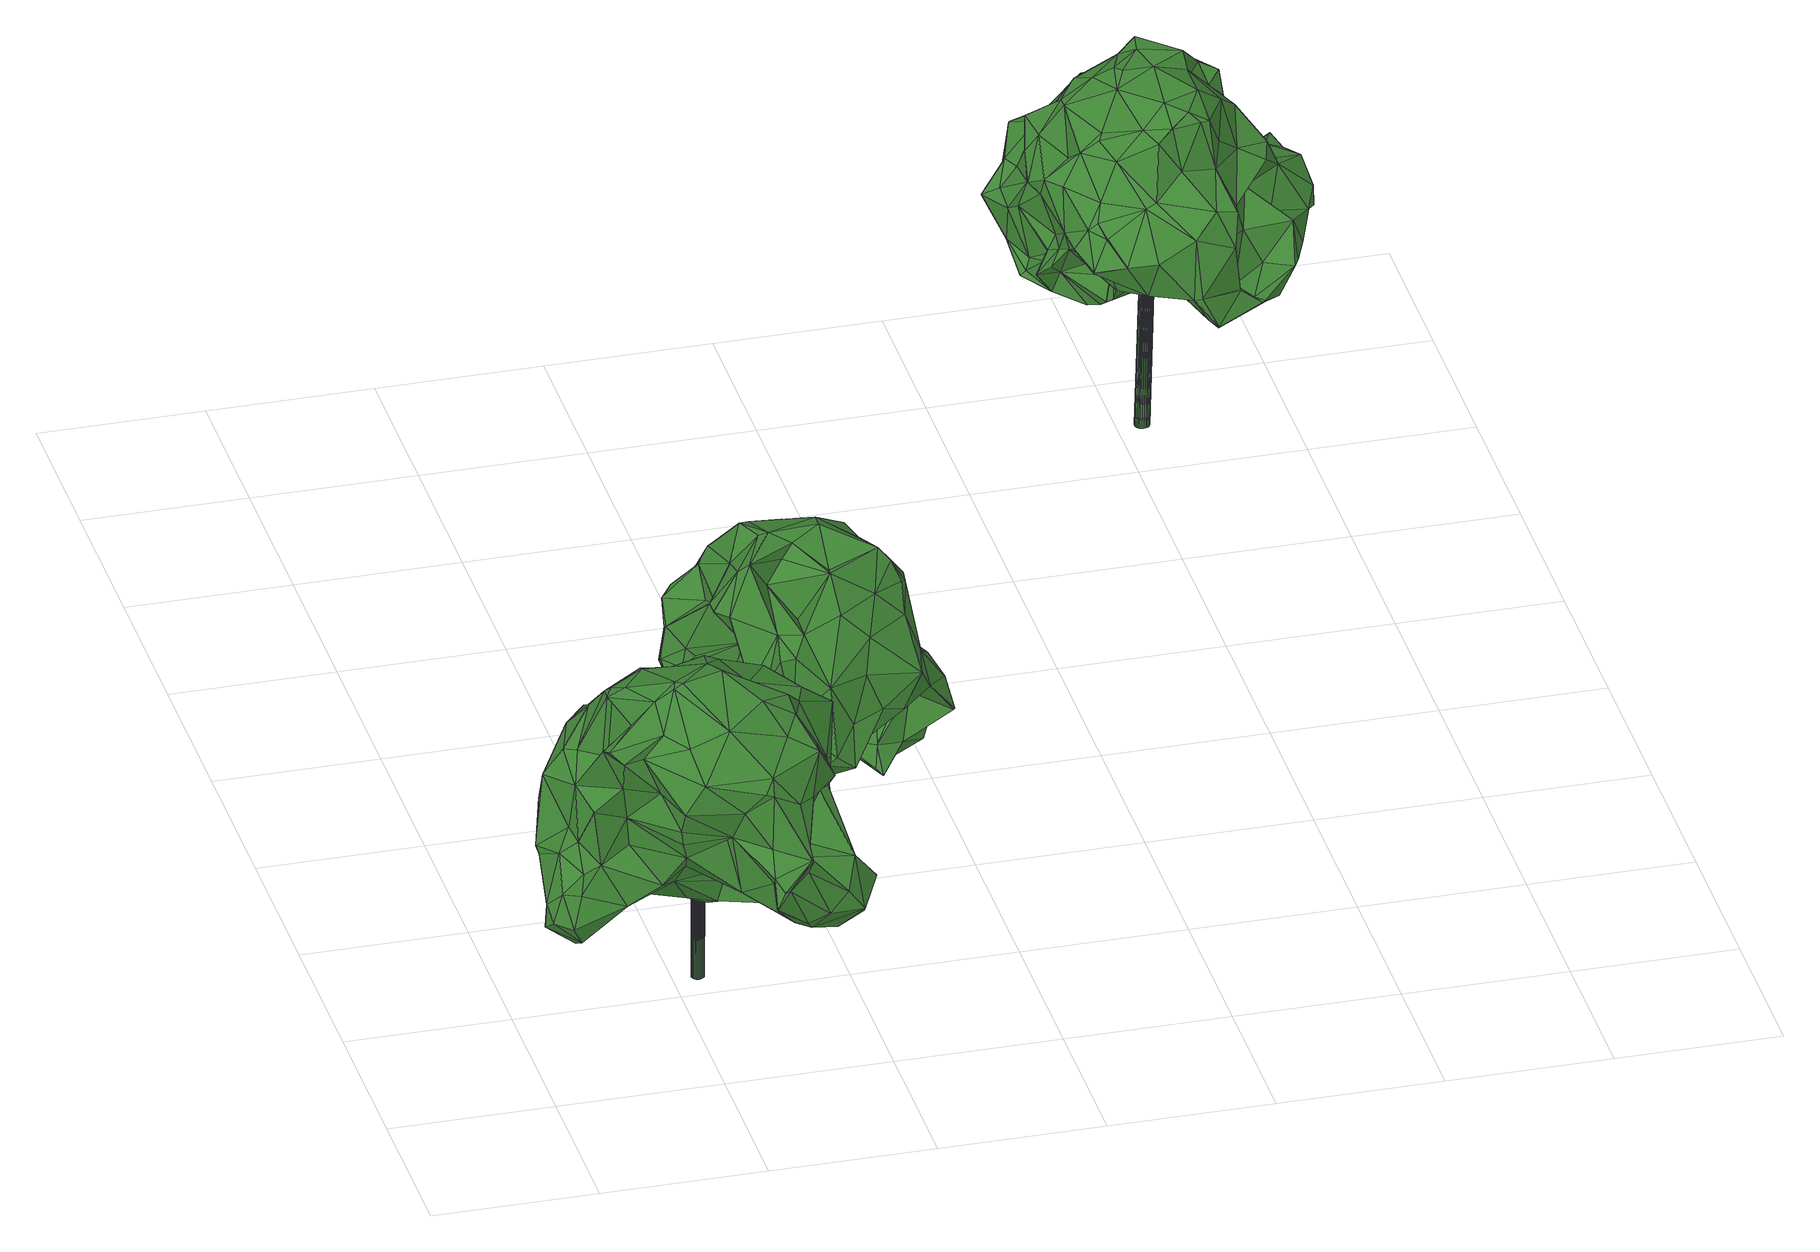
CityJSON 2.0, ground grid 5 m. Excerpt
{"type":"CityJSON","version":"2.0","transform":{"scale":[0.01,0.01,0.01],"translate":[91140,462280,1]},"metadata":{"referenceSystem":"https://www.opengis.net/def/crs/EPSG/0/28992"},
"CityObjects":{
"tree1":{"type":"SolitaryVegetationObject","attributes":{"gtid":205,"crown_width_m":9.48,"crown_median_z":6.44,"trunk_H_m":5.27,"trunk_DBH_m":0.38,"trunk_radius_m":0.19,"trunk_base_height_m":1.17,"original_gtid":"210"},"geometry":[{"type":"Solid","lod":"3","boundaries":[[[[0,1,2]],[[3,2,1]],[[4,5,6]],[[7,8,9]],[[10,11,12]],[[10,13,11]],[[14,15,12]],[[16,17,18]],[[19,20,21]],[[22,23,24]],[[22,24,13]],[[18,25,16]],[[26,27,28]],[[29,30,31]],[[32,33,34]],[[35,36,37]],[[32,38,33]],[[39,40,41]],[[42,43,44]],[[45,46,47]],[[48,49,50]],[[51,52,53]],[[54,29,55]],[[56,24,23]],[[57,58,54]],[[59,60,61]],[[62,13,24]],[[63,64,65]],[[66,67,68]],[[69,70,71]],[[16,25,72]],[[49,73,33]],[[74,36,35]],[[44,75,76]],[[77,78,79]],[[80,81,82]],[[83,34,84]],[[83,32,34]],[[12,15,10]],[[79,78,85]],[[86,87,58]],[[81,88,89]],[[79,90,91]],[[92,93,84]],[[94,68,95]],[[96,97,98]],[[99,98,97]],[[100,101,102]],[[84,93,83]],[[62,6,5]],[[62,83,93]],[[103,104,97]],[[105,106,107]],[[48,108,109]],[[102,38,100]],[[54,30,29]],[[110,111,112]],[[113,95,114]],[[5,4,115]],[[50,49,33]],[[109,116,48]],[[85,44,43]],[[117,118,119]],[[89,88,120]],[[89,120,121]],[[102,108,48]],[[102,48,50]],[[122,123,51]],[[124,125,126]],[[102,50,38]],[[38,50,33]],[[30,127,128]],[[95,129,114]],[[130,131,28]],[[23,22,132]],[[101,133,102]],[[44,134,42]],[[135,59,52]],[[30,54,127]],[[123,136,137]],[[123,137,138]],[[139,92,73]],[[140,2,3]],[[141,142,143]],[[140,55,2]],[[144,55,140]],[[145,146,147]],[[55,57,54]],[[148,149,47]],[[63,47,149]],[[150,145,94]],[[151,8,61]],[[152,12,153]],[[114,76,113]],[[77,113,78]],[[117,30,154]],[[117,31,30]],[[30,128,154]],[[53,59,155]],[[112,156,110]],[[147,146,157]],[[17,158,159]],[[160,9,8]],[[66,94,145]],[[66,145,147]],[[161,145,150]],[[161,150,77]],[[101,162,163]],[[26,28,146]],[[12,103,163]],[[62,93,6]],[[160,164,165]],[[146,28,157]],[[28,131,157]],[[147,157,131]],[[55,144,57]],[[166,131,167]],[[159,18,17]],[[166,165,168]],[[169,170,161]],[[171,143,142]],[[154,128,172]],[[154,172,173]],[[36,174,37]],[[175,109,108]],[[145,161,146]],[[113,77,150]],[[13,10,176]],[[13,176,22]],[[114,39,76]],[[114,40,39]],[[111,98,177]],[[23,178,56]],[[106,179,171]],[[18,148,25]],[[133,108,102]],[[152,153,123]],[[94,66,68]],[[131,66,147]],[[180,181,182]],[[183,142,141]],[[174,184,185]],[[186,187,188]],[[59,53,52]],[[113,94,95]],[[100,178,189]],[[150,94,113]],[[135,35,37]],[[160,8,151]],[[52,51,35]],[[74,35,51]],[[52,35,135]],[[190,164,125]],[[78,113,75]],[[106,191,107]],[[80,107,191]],[[151,164,160]],[[192,193,115]],[[86,186,87]],[[194,41,40]],[[135,60,59]],[[124,58,57]],[[97,104,99]],[[2,29,195]],[[116,196,48]],[[81,191,197]],[[126,198,199]],[[4,92,139]],[[183,26,142]],[[72,173,172]],[[156,175,108]],[[104,200,99]],[[101,163,96]],[[109,201,202]],[[203,109,202]],[[22,15,189]],[[14,189,15]],[[36,74,138]],[[122,200,123]],[[181,180,204]],[[56,83,62]],[[161,170,205]],[[142,205,170]],[[206,207,120]],[[208,195,31]],[[43,204,90]],[[192,115,4]],[[9,98,7]],[[88,81,91]],[[127,58,209]],[[87,209,58]],[[67,168,68]],[[29,2,55]],[[161,205,146]],[[210,202,80]],[[72,25,46]],[[152,104,211]],[[103,211,104]],[[134,119,118]],[[0,195,212]],[[100,162,101]],[[51,138,74]],[[163,103,96]],[[97,96,103]],[[123,138,51]],[[175,156,141]],[[26,141,156]],[[171,142,170]],[[125,19,190]],[[124,213,19]],[[214,215,193]],[[139,216,4]],[[192,4,216]],[[111,27,112]],[[177,9,130]],[[177,98,9]],[[1,41,194]],[[121,47,63]],[[46,148,47]],[[11,136,12]],[[134,208,119]],[[117,119,208]],[[54,58,127]],[[166,217,131]],[[49,218,139]],[[37,198,151]],[[60,37,151]],[[219,154,173]],[[219,173,206]],[[60,135,37]],[[220,139,218]],[[122,51,53]],[[169,221,106]],[[222,125,124]],[[19,125,222]],[[19,222,124]],[[93,4,6]],[[206,182,219]],[[62,24,56]],[[220,218,48]],[[12,152,211]],[[40,114,20]],[[186,86,185]],[[153,12,136]],[[32,178,38]],[[56,178,32]],[[181,117,219]],[[223,129,168]],[[20,129,223]],[[63,82,121]],[[22,189,132]],[[188,71,224]],[[14,12,163]],[[37,199,198]],[[169,106,171]],[[169,171,170]],[[48,196,220]],[[116,220,196]],[[21,164,190]],[[21,223,164]],[[56,32,83]],[[4,93,92]],[[85,90,79]],[[43,90,85]],[[77,79,221]],[[225,184,174]],[[121,82,89]],[[89,82,81]],[[80,82,210]],[[63,65,82]],[[80,202,201]],[[39,41,76]],[[109,141,201]],[[109,175,141]],[[91,221,79]],[[123,153,136]],[[126,199,226]],[[42,134,118]],[[137,136,11]],[[88,91,90]],[[201,107,80]],[[105,107,201]],[[203,202,227]],[[183,141,26]],[[110,228,111]],[[202,210,227]],[[193,229,115]],[[5,115,229]],[[13,230,11]],[[76,231,44]],[[151,61,60]],[[67,66,217]],[[67,217,166]],[[71,193,215]],[[193,71,232]],[[38,178,100]],[[218,49,48]],[[197,91,81]],[[12,211,103]],[[114,129,20]],[[148,70,69]],[[233,27,111]],[[233,111,177]],[[156,112,27]],[[34,73,84]],[[132,178,23]],[[19,40,20]],[[132,189,178]],[[126,125,198]],[[234,99,200]],[[144,213,57]],[[108,235,156]],[[15,22,176]],[[15,176,10]],[[197,191,106]],[[160,165,9]],[[111,228,96]],[[225,11,187]],[[225,187,185]],[[214,193,192]],[[155,234,53]],[[122,53,234]],[[155,99,234]],[[46,25,148]],[[223,165,164]],[[130,233,177]],[[28,233,130]],[[161,77,221]],[[220,236,214]],[[236,215,214]],[[101,96,228]],[[223,21,20]],[[163,237,14]],[[189,14,237]],[[226,199,238]],[[239,188,187]],[[101,235,133]],[[219,117,154]],[[194,40,19]],[[19,21,190]],[[63,69,71]],[[156,27,26]],[[2,195,0]],[[208,31,117]],[[140,3,240]],[[239,241,193]],[[156,235,110]],[[161,221,169]],[[210,82,236]],[[65,236,82]],[[227,210,236]],[[133,235,108]],[[141,143,179]],[[171,179,143]],[[227,236,203]],[[91,197,221]],[[106,221,197]],[[113,76,75]],[[146,205,26]],[[142,26,205]],[[214,216,220]],[[139,220,216]],[[118,117,181]],[[118,181,42]],[[134,44,231]],[[76,41,231]],[[28,27,233]],[[85,75,44]],[[85,78,75]],[[214,192,216]],[[81,80,191]],[[187,11,230]],[[59,61,155]],[[229,193,241]],[[229,241,230]],[[242,179,106]],[[5,243,62]],[[13,62,243]],[[185,187,186]],[[219,182,181]],[[166,9,165]],[[208,212,195]],[[127,159,128]],[[127,209,159]],[[124,57,213]],[[17,16,72]],[[194,19,240]],[[213,240,19]],[[140,240,144]],[[1,240,3]],[[194,240,1]],[[101,228,235]],[[208,134,231]],[[213,144,240]],[[152,123,104]],[[110,235,228]],[[7,155,8]],[[58,238,86]],[[193,232,188]],[[9,244,130]],[[105,242,106]],[[167,244,245]],[[124,126,226]],[[87,188,224]],[[87,224,209]],[[71,209,224]],[[139,73,49]],[[41,212,231]],[[1,212,41]],[[230,13,243]],[[193,188,239]],[[186,188,87]],[[185,184,225]],[[63,149,69]],[[71,188,232]],[[141,242,201]],[[120,88,204]],[[237,246,189]],[[17,72,172]],[[105,201,242]],[[31,195,29]],[[168,247,166]],[[208,231,212]],[[238,199,86]],[[185,86,199]],[[185,199,174]],[[37,174,199]],[[166,247,67]],[[168,67,247]],[[71,70,209]],[[68,168,129]],[[68,129,95]],[[58,124,238]],[[124,226,238]],[[128,158,172]],[[17,172,158]],[[46,173,72]],[[159,158,128]],[[215,64,71]],[[71,64,63]],[[236,65,64]],[[236,64,215]],[[66,131,217]],[[116,109,248]],[[203,248,109]],[[220,116,248]],[[236,220,248]],[[236,248,203]],[[198,249,151]],[[99,155,7]],[[99,7,98]],[[164,249,125]],[[198,125,249]],[[164,151,249]],[[180,120,204]],[[237,163,162]],[[148,69,149]],[[223,168,165]],[[173,207,206]],[[61,8,155]],[[45,207,46]],[[173,46,207]],[[47,121,45]],[[121,207,45]],[[121,120,207]],[[225,250,11]],[[11,250,137]],[[88,90,204]],[[137,250,138]],[[138,250,36]],[[36,250,174]],[[225,174,250]],[[96,251,111]],[[98,251,96]],[[98,111,251]],[[181,204,42]],[[0,212,1]],[[43,42,204]],[[189,246,100]],[[243,5,229]],[[243,229,230]],[[162,100,246]],[[237,162,246]],[[34,33,73]],[[167,245,166]],[[130,244,131]],[[167,131,244]],[[9,245,244]],[[9,166,245]],[[234,200,122]],[[206,120,182]],[[180,182,120]],[[104,123,200]],[[18,70,148]],[[159,209,70]],[[159,70,18]],[[84,73,92]],[[242,141,179]],[[230,241,187]],[[187,241,239]],[[252,253,254]],[[252,254,255]],[[255,254,256]],[[255,256,257]],[[254,253,258]],[[254,258,256]],[[256,258,259]],[[256,259,257]],[[258,253,260]],[[258,260,259]],[[259,260,261]],[[259,261,257]],[[260,253,262]],[[260,262,261]],[[261,262,263]],[[261,263,257]],[[262,253,264]],[[262,264,263]],[[263,264,265]],[[263,265,257]],[[264,253,266]],[[264,266,265]],[[265,266,267]],[[265,267,257]],[[266,253,268]],[[266,268,267]],[[267,268,269]],[[267,269,257]],[[268,253,270]],[[268,270,269]],[[269,270,271]],[[269,271,257]],[[270,253,272]],[[270,272,271]],[[271,272,273]],[[271,273,257]],[[272,253,274]],[[272,274,273]],[[273,274,275]],[[273,275,257]],[[274,253,276]],[[274,276,275]],[[275,276,277]],[[275,277,257]],[[276,253,278]],[[276,278,277]],[[277,278,279]],[[277,279,257]],[[278,253,280]],[[278,280,279]],[[279,280,281]],[[279,281,257]],[[280,253,282]],[[280,282,281]],[[281,282,283]],[[281,283,257]],[[282,253,284]],[[282,284,283]],[[283,284,285]],[[283,285,257]],[[284,253,286]],[[284,286,285]],[[285,286,287]],[[285,287,257]],[[286,253,288]],[[286,288,287]],[[287,288,289]],[[287,289,257]],[[288,253,290]],[[288,290,289]],[[289,290,291]],[[289,291,257]],[[290,253,292]],[[290,292,291]],[[291,292,293]],[[291,293,257]],[[292,253,294]],[[292,294,293]],[[293,294,295]],[[293,295,257]],[[294,253,296]],[[294,296,295]],[[295,296,297]],[[295,297,257]],[[296,253,298]],[[296,298,297]],[[297,298,299]],[[297,299,257]],[[298,253,300]],[[298,300,299]],[[299,300,301]],[[299,301,257]],[[300,253,252]],[[300,252,301]],[[301,252,255]],[[301,255,257]]]]}]},
"tree2":{"type":"SolitaryVegetationObject","attributes":{"gtid":225,"crown_width_m":9.15,"crown_median_z":5.6,"trunk_H_m":4.31,"trunk_DBH_m":0.317,"trunk_radius_m":0.159,"trunk_base_height_m":1.29,"original_gtid":"230"},"geometry":[{"type":"Solid","lod":"3","boundaries":[[[[302,303,304]],[[305,306,307]],[[308,309,310]],[[311,312,305]],[[313,314,315]],[[316,317,318]],[[319,316,320]],[[321,322,323]],[[324,325,326]],[[327,328,329]],[[330,331,332]],[[333,334,335]],[[336,337,338]],[[339,320,340]],[[339,340,341]],[[342,343,344]],[[345,342,344]],[[346,347,348]],[[349,348,347]],[[350,333,351]],[[310,352,353]],[[334,337,335]],[[354,355,356]],[[357,356,355]],[[309,352,310]],[[350,358,333]],[[359,360,361]],[[340,362,341]],[[363,364,365]],[[366,322,321]],[[366,367,322]],[[319,317,316]],[[368,369,370]],[[371,361,360]],[[372,373,313]],[[374,373,372]],[[375,315,376]],[[377,378,379]],[[363,365,380]],[[305,307,311]],[[381,329,382]],[[327,329,381]],[[315,314,376]],[[383,384,385]],[[326,386,324]],[[387,386,326]],[[388,354,389]],[[390,391,392]],[[393,394,395]],[[356,394,393]],[[309,308,396]],[[310,353,397]],[[398,378,399]],[[400,401,314]],[[402,401,400]],[[403,404,405]],[[406,407,408]],[[406,408,316]],[[409,410,411]],[[409,411,412]],[[413,414,415]],[[402,313,373]],[[365,416,417]],[[346,418,419]],[[346,350,418]],[[307,420,391]],[[421,422,423]],[[399,424,425]],[[426,424,399]],[[415,414,359]],[[427,428,429]],[[388,430,431]],[[388,431,327]],[[302,318,432]],[[420,392,391]],[[392,396,433]],[[396,392,420]],[[382,434,435]],[[407,436,320]],[[437,363,370]],[[352,309,306]],[[307,306,309]],[[438,331,439]],[[440,441,442]],[[367,443,397]],[[309,396,420]],[[309,420,307]],[[444,445,401]],[[446,405,447]],[[448,348,349]],[[352,306,353]],[[449,331,330]],[[450,430,372]],[[354,342,345]],[[354,345,389]],[[395,446,393]],[[451,363,452]],[[453,350,346]],[[454,410,455]],[[456,457,458]],[[308,371,459]],[[460,414,461]],[[341,362,457]],[[462,371,383]],[[385,462,383]],[[459,371,462]],[[463,464,465]],[[421,466,422]],[[442,466,421]],[[337,336,351]],[[467,468,469]],[[453,470,471]],[[333,335,351]],[[399,425,364]],[[407,406,436]],[[367,422,443]],[[472,473,474]],[[365,475,380]],[[469,476,317]],[[437,452,363]],[[374,430,388]],[[437,477,452]],[[478,479,459]],[[475,365,417]],[[368,475,417]],[[476,432,318]],[[480,314,401]],[[468,467,369]],[[468,369,416]],[[481,482,483]],[[427,384,428]],[[384,461,428]],[[483,334,484]],[[331,438,332]],[[325,332,438]],[[353,306,323]],[[320,316,408]],[[485,486,487]],[[404,427,429]],[[469,425,424]],[[417,369,368]],[[417,416,369]],[[315,372,313]],[[349,488,489]],[[490,491,308]],[[413,449,461]],[[428,461,449]],[[492,493,455]],[[454,455,493]],[[462,494,328]],[[436,406,495]],[[496,497,498]],[[391,390,372]],[[450,372,390]],[[353,323,322]],[[353,322,397]],[[350,453,358]],[[499,500,399]],[[468,416,364]],[[468,364,425]],[[325,379,472]],[[501,439,413]],[[415,501,413]],[[499,484,500]],[[476,500,484]],[[388,357,355]],[[445,346,348]],[[346,445,444]],[[379,496,377]],[[338,334,483]],[[338,455,336]],[[483,455,338]],[[401,445,480]],[[403,502,404]],[[371,308,491]],[[371,491,503]],[[504,505,441]],[[333,484,334]],[[472,379,378]],[[446,395,405]],[[430,374,372]],[[402,373,506]],[[375,391,372]],[[375,372,315]],[[452,477,507]],[[508,409,412]],[[337,334,338]],[[351,335,337]],[[419,409,509]],[[510,312,376]],[[430,450,431]],[[416,365,364]],[[324,511,325]],[[304,495,406]],[[412,312,480]],[[330,332,511]],[[476,318,317]],[[405,395,394]],[[499,505,484]],[[432,333,303]],[[512,487,513]],[[501,487,512]],[[473,398,514]],[[376,314,510]],[[469,317,386]],[[469,386,467]],[[357,388,327]],[[357,327,381]],[[458,463,465]],[[447,405,404]],[[457,447,404]],[[327,431,328]],[[391,311,307]],[[313,400,314]],[[313,402,400]],[[443,487,486]],[[503,361,371]],[[515,495,304]],[[458,495,515]],[[463,458,515]],[[413,461,414]],[[388,389,374]],[[323,305,411]],[[480,508,412]],[[389,506,373]],[[452,507,451]],[[329,328,494]],[[465,464,516]],[[329,434,382]],[[443,517,397]],[[331,449,413]],[[473,514,474]],[[450,390,431]],[[390,392,431]],[[375,518,391]],[[311,391,518]],[[447,457,519]],[[456,519,457]],[[344,464,463]],[[449,330,341]],[[451,507,514]],[[412,305,312]],[[465,519,458]],[[347,346,488]],[[419,488,346]],[[393,446,520]],[[508,448,349]],[[511,339,330]],[[320,339,511]],[[519,520,447]],[[444,453,346]],[[427,404,502]],[[402,444,401]],[[506,444,402]],[[306,305,323]],[[336,455,521]],[[483,482,455]],[[521,455,410]],[[436,495,458]],[[398,399,364]],[[469,468,425]],[[432,303,302]],[[463,522,345]],[[518,376,312]],[[351,336,521]],[[351,521,523]],[[510,480,312]],[[367,397,322]],[[427,434,384]],[[384,434,385]],[[435,427,502]],[[435,502,403]],[[492,455,482]],[[524,396,478]],[[524,478,328]],[[321,323,493]],[[490,308,310]],[[525,386,317]],[[490,397,491]],[[491,397,517]],[[491,517,503]],[[377,505,499]],[[456,458,519]],[[364,363,514]],[[496,441,377]],[[382,435,403]],[[383,360,359]],[[371,360,383]],[[340,320,526]],[[393,354,356]],[[453,444,470]],[[506,470,444]],[[389,373,374]],[[518,375,376]],[[419,521,409]],[[527,476,469]],[[527,500,476]],[[368,370,475]],[[521,410,409]],[[521,419,523]],[[345,522,389]],[[432,476,484]],[[432,484,333]],[[426,399,500]],[[518,312,311]],[[504,441,440]],[[504,440,366]],[[367,366,440]],[[511,319,320]],[[415,528,501]],[[496,442,441]],[[345,344,463]],[[317,319,525]],[[324,525,319]],[[324,319,511]],[[388,355,354]],[[446,447,520]],[[474,326,472]],[[326,325,472]],[[410,454,411]],[[427,435,434]],[[511,332,325]],[[509,488,419]],[[363,451,514]],[[478,396,479]],[[490,310,397]],[[434,329,494]],[[515,471,470]],[[302,304,406]],[[474,514,507]],[[302,406,318]],[[318,406,316]],[[304,471,515]],[[378,377,499]],[[378,499,399]],[[330,529,341]],[[489,508,349]],[[483,505,481]],[[382,530,357]],[[520,465,516]],[[387,467,386]],[[369,467,387]],[[438,439,501]],[[438,501,325]],[[474,387,326]],[[507,387,474]],[[507,477,387]],[[480,510,314]],[[531,530,356]],[[357,530,531]],[[357,531,356]],[[378,398,473]],[[378,473,472]],[[519,465,520]],[[449,532,428]],[[343,516,464]],[[344,343,464]],[[530,403,394]],[[405,394,403]],[[469,424,527]],[[530,394,356]],[[426,533,424]],[[424,533,527]],[[527,533,500]],[[500,533,426]],[[436,526,320]],[[437,387,477]],[[457,362,458]],[[436,458,362]],[[525,324,386]],[[364,514,398]],[[404,532,457]],[[429,532,404]],[[341,457,532]],[[504,481,505]],[[445,448,480]],[[480,448,508]],[[328,478,462]],[[459,462,478]],[[506,534,470]],[[463,470,534]],[[383,414,384]],[[384,414,460]],[[381,382,357]],[[496,379,497]],[[339,529,330]],[[497,325,512]],[[308,459,479]],[[493,411,454]],[[323,411,493]],[[377,441,505]],[[534,506,522]],[[534,522,463]],[[484,505,483]],[[520,516,354]],[[354,516,342]],[[496,498,442]],[[466,442,498]],[[434,494,385]],[[331,413,439]],[[412,411,305]],[[380,370,363]],[[475,370,380]],[[321,493,492]],[[321,492,482]],[[387,437,370]],[[387,370,369]],[[392,433,535]],[[431,392,535]],[[396,535,433]],[[524,535,396]],[[328,535,524]],[[431,535,328]],[[358,304,303]],[[358,303,333]],[[443,486,517]],[[409,508,489]],[[409,489,509]],[[445,348,448]],[[515,470,463]],[[347,488,349]],[[359,361,503]],[[428,532,429]],[[359,414,383]],[[418,350,536]],[[422,367,423]],[[440,423,367]],[[421,423,442]],[[442,423,440]],[[530,382,403]],[[384,460,461]],[[489,488,509]],[[308,479,396]],[[497,512,498]],[[385,494,462]],[[501,512,325]],[[389,522,506]],[[498,512,466]],[[339,341,529]],[[497,379,325]],[[341,532,449]],[[485,487,528]],[[520,354,393]],[[366,537,504]],[[481,504,537]],[[321,537,366]],[[342,516,343]],[[482,537,321]],[[481,537,482]],[[528,503,485]],[[486,485,517]],[[503,517,485]],[[503,528,359]],[[415,359,528]],[[320,408,407]],[[419,418,523]],[[351,536,350]],[[418,536,523]],[[523,536,351]],[[358,453,471]],[[358,471,304]],[[362,526,436]],[[340,526,362]],[[443,422,487]],[[466,512,422]],[[512,513,422]],[[528,487,501]],[[513,487,422]],[[538,539,540]],[[538,540,541]],[[541,540,542]],[[541,542,543]],[[540,539,544]],[[540,544,542]],[[542,544,545]],[[542,545,543]],[[544,539,546]],[[544,546,545]],[[545,546,547]],[[545,547,543]],[[546,539,548]],[[546,548,547]],[[547,548,549]],[[547,549,543]],[[548,539,550]],[[548,550,549]],[[549,550,551]],[[549,551,543]],[[550,539,552]],[[550,552,551]],[[551,552,553]],[[551,553,543]],[[552,539,554]],[[552,554,553]],[[553,554,555]],[[553,555,543]],[[554,539,556]],[[554,556,555]],[[555,556,557]],[[555,557,543]],[[556,539,558]],[[556,558,557]],[[557,558,559]],[[557,559,543]],[[558,539,560]],[[558,560,559]],[[559,560,561]],[[559,561,543]],[[560,539,562]],[[560,562,561]],[[561,562,563]],[[561,563,543]],[[562,539,564]],[[562,564,563]],[[563,564,565]],[[563,565,543]],[[564,539,566]],[[564,566,565]],[[565,566,567]],[[565,567,543]],[[566,539,568]],[[566,568,567]],[[567,568,569]],[[567,569,543]],[[568,539,570]],[[568,570,569]],[[569,570,571]],[[569,571,543]],[[570,539,572]],[[570,572,571]],[[571,572,573]],[[571,573,543]],[[572,539,574]],[[572,574,573]],[[573,574,575]],[[573,575,543]],[[574,539,576]],[[574,576,575]],[[575,576,577]],[[575,577,543]],[[576,539,578]],[[576,578,577]],[[577,578,579]],[[577,579,543]],[[578,539,580]],[[578,580,579]],[[579,580,581]],[[579,581,543]],[[580,539,582]],[[580,582,581]],[[581,582,583]],[[581,583,543]],[[582,539,584]],[[582,584,583]],[[583,584,585]],[[583,585,543]],[[584,539,586]],[[584,586,585]],[[585,586,587]],[[585,587,543]],[[586,539,538]],[[586,538,587]],[[587,538,541]],[[587,541,543]]]]}]},
"tree3":{"type":"SolitaryVegetationObject","attributes":{"gtid":183,"crown_width_m":8.7,"crown_median_z":8.46,"trunk_H_m":7.28,"trunk_DBH_m":0.434,"trunk_radius_m":0.217,"trunk_base_height_m":1.18,"original_gtid":"187"},"geometry":[{"type":"Solid","lod":"3","boundaries":[[[[588,589,590]],[[591,592,593]],[[594,592,591]],[[595,596,597]],[[597,596,598]],[[588,590,599]],[[600,601,602]],[[603,604,605]],[[606,607,608]],[[609,610,611]],[[612,613,614]],[[615,616,617]],[[618,619,620]],[[621,622,623]],[[624,625,626]],[[627,628,629]],[[611,630,631]],[[630,611,610]],[[632,633,634]],[[632,634,635]],[[636,607,606]],[[637,638,639]],[[640,641,642]],[[643,597,644]],[[617,645,646]],[[611,647,609]],[[648,649,650]],[[651,649,648]],[[652,601,588]],[[653,654,602]],[[649,655,656]],[[657,653,658]],[[639,659,660]],[[593,624,661]],[[626,661,624]],[[662,663,664]],[[596,612,614]],[[653,665,648]],[[595,612,596]],[[666,667,668]],[[624,667,666]],[[662,669,663]],[[670,622,671]],[[591,672,594]],[[673,651,674]],[[673,674,675]],[[620,676,677]],[[678,679,680]],[[678,680,681]],[[682,683,684]],[[681,591,685]],[[686,687,688]],[[689,690,691]],[[692,665,693]],[[694,695,696]],[[697,601,652]],[[690,698,691]],[[699,700,701]],[[702,689,691]],[[703,704,705]],[[706,707,708]],[[652,709,697]],[[710,711,712]],[[597,643,623]],[[600,588,601]],[[588,600,589]],[[713,710,714]],[[602,601,697]],[[715,716,717]],[[694,718,719]],[[615,617,720]],[[607,721,608]],[[722,723,724]],[[716,641,599]],[[656,655,725]],[[726,727,728]],[[606,608,706]],[[630,729,730]],[[731,732,733]],[[734,724,723]],[[597,598,735]],[[653,650,654]],[[648,650,653]],[[697,709,658]],[[701,614,613]],[[710,736,737]],[[643,738,739]],[[740,741,613]],[[607,636,742]],[[676,743,744]],[[657,745,693]],[[626,625,746]],[[747,625,666]],[[717,625,747]],[[626,748,661]],[[653,602,697]],[[653,697,658]],[[607,742,721]],[[636,689,742]],[[749,750,751]],[[706,608,707]],[[752,654,650]],[[593,685,591]],[[609,647,753]],[[710,712,736]],[[754,755,756]],[[757,758,759]],[[757,759,713]],[[640,642,709]],[[640,709,652]],[[608,739,738]],[[706,760,761]],[[637,595,623]],[[637,639,595]],[[681,672,591]],[[614,701,762]],[[614,762,596]],[[745,763,764]],[[728,734,765]],[[728,758,734]],[[702,766,689]],[[668,762,701]],[[666,668,767]],[[701,767,668]],[[600,602,768]],[[666,767,747]],[[594,672,769]],[[770,757,771]],[[640,588,599]],[[609,753,772]],[[773,660,659]],[[774,775,612]],[[695,730,776]],[[744,677,676]],[[751,772,753]],[[751,753,749]],[[749,753,777]],[[713,714,677]],[[620,677,714]],[[734,778,724]],[[779,780,781]],[[758,778,734]],[[733,766,731]],[[608,721,739]],[[765,682,684]],[[768,782,783]],[[615,698,616]],[[723,784,696]],[[722,784,723]],[[689,785,690]],[[636,785,689]],[[649,656,752]],[[723,786,734]],[[650,649,752]],[[658,745,657]],[[731,787,732]],[[728,765,764]],[[788,715,789]],[[610,609,790]],[[791,792,735]],[[618,620,793]],[[794,728,727]],[[729,786,696]],[[795,786,729]],[[698,690,796]],[[690,797,796]],[[716,625,717]],[[753,647,777]],[[746,798,626]],[[799,766,733]],[[770,771,787]],[[623,622,637]],[[646,645,800]],[[675,772,801]],[[795,765,786]],[[765,734,786]],[[762,780,596]],[[598,596,780]],[[606,706,785]],[[606,785,636]],[[631,750,777]],[[802,803,655]],[[781,681,779]],[[651,802,649]],[[804,805,806]],[[806,725,803]],[[806,803,804]],[[696,730,729]],[[807,635,634]],[[720,766,702]],[[764,763,726]],[[777,750,749]],[[770,787,722]],[[779,598,780]],[[784,787,731]],[[784,687,696]],[[670,659,638]],[[779,681,808]],[[779,808,708]],[[654,768,602]],[[645,616,800]],[[705,801,718]],[[663,785,761]],[[809,810,811]],[[695,776,696]],[[691,698,702]],[[812,693,745]],[[812,745,684]],[[667,762,668]],[[616,796,813]],[[732,814,733]],[[744,814,732]],[[768,783,756]],[[743,676,773]],[[815,816,817]],[[654,752,768]],[[774,660,773]],[[818,774,773]],[[689,819,742]],[[611,631,777]],[[737,820,715]],[[716,715,820]],[[655,649,802]],[[635,804,821]],[[790,812,683]],[[790,683,610]],[[611,777,647]],[[631,695,719]],[[629,775,627]],[[651,822,802]],[[823,802,822]],[[675,801,704]],[[704,801,705]],[[703,633,632]],[[703,632,635]],[[823,822,651]],[[696,776,730]],[[764,765,684]],[[635,807,824]],[[821,823,704]],[[682,815,683]],[[641,737,810]],[[641,810,642]],[[825,610,683]],[[812,692,693]],[[621,643,739]],[[621,623,643]],[[597,735,644]],[[699,613,741]],[[597,623,595]],[[724,770,722]],[[627,775,818]],[[774,818,775]],[[744,743,814]],[[826,827,805]],[[804,824,805]],[[824,828,805]],[[740,613,629]],[[780,829,781]],[[629,628,789]],[[629,789,715]],[[696,786,723]],[[820,641,716]],[[617,686,720]],[[646,686,617]],[[800,686,646]],[[788,789,628]],[[684,745,764]],[[635,821,703]],[[589,756,755]],[[639,638,659]],[[630,610,825]],[[652,588,640]],[[666,625,624]],[[617,616,645]],[[651,665,692]],[[648,665,651]],[[680,708,808]],[[680,808,681]],[[806,605,725]],[[827,605,806]],[[827,806,805]],[[763,809,726]],[[811,726,809]],[[768,752,830]],[[731,688,687]],[[731,687,784]],[[612,775,613]],[[639,612,595]],[[815,682,765]],[[757,770,724]],[[634,633,664]],[[679,634,664]],[[639,774,612]],[[639,660,774]],[[724,778,757]],[[758,757,778]],[[745,709,763]],[[831,830,752]],[[620,619,676]],[[618,627,818]],[[589,600,756]],[[740,747,741]],[[733,814,799]],[[613,775,629]],[[780,762,829]],[[804,635,824]],[[798,748,626]],[[593,661,748]],[[589,798,746]],[[755,798,589]],[[669,813,663]],[[722,787,784]],[[750,719,751]],[[631,719,750]],[[658,709,745]],[[793,627,618]],[[627,793,628]],[[714,628,793]],[[713,711,710]],[[828,832,805]],[[824,832,828]],[[807,832,824]],[[717,747,740]],[[694,719,695]],[[620,714,793]],[[714,710,628]],[[720,702,698]],[[615,720,698]],[[686,688,720]],[[766,720,688]],[[766,688,731]],[[813,669,633]],[[643,644,738]],[[821,704,703]],[[698,796,616]],[[813,633,718]],[[833,771,757]],[[817,816,825]],[[815,765,795]],[[630,816,729]],[[708,707,779]],[[821,802,823]],[[600,768,756]],[[685,832,681]],[[826,832,685]],[[703,718,633]],[[594,769,624]],[[805,832,826]],[[621,671,622]],[[699,701,613]],[[717,740,715]],[[629,715,740]],[[690,785,797]],[[794,758,728]],[[811,794,727]],[[642,809,709]],[[763,709,809]],[[811,727,726]],[[825,683,815]],[[630,730,695]],[[630,695,631]],[[657,693,665]],[[657,665,653]],[[825,816,630]],[[686,694,687]],[[686,800,694]],[[696,687,694]],[[707,608,834]],[[662,664,669]],[[633,669,664]],[[721,671,621]],[[664,760,679]],[[835,830,605]],[[708,679,760]],[[708,760,706]],[[640,599,641]],[[655,803,725]],[[788,628,710]],[[788,710,737]],[[788,737,715]],[[803,802,821]],[[804,803,821]],[[836,748,754]],[[742,671,721]],[[670,671,742]],[[721,621,739]],[[736,712,794]],[[706,761,785]],[[834,738,644]],[[608,738,834]],[[795,816,815]],[[675,674,772]],[[772,674,790]],[[692,674,651]],[[732,787,771]],[[659,670,837]],[[742,837,670]],[[799,659,837]],[[766,799,837]],[[836,826,593]],[[836,827,826]],[[685,593,826]],[[837,742,819]],[[795,729,816]],[[704,823,673]],[[704,673,675]],[[701,700,767]],[[736,794,811]],[[708,680,679]],[[699,741,700]],[[748,836,593]],[[800,838,694]],[[681,832,678]],[[807,678,832]],[[634,679,678]],[[634,678,807]],[[624,769,667]],[[747,767,700]],[[743,773,814]],[[659,799,814]],[[659,814,773]],[[764,839,728]],[[726,728,839]],[[726,839,764]],[[812,684,683]],[[735,792,644]],[[834,644,792]],[[737,736,810]],[[681,829,672]],[[811,810,736]],[[755,754,798]],[[748,798,754]],[[689,766,819]],[[837,819,766]],[[589,746,590]],[[694,838,718]],[[813,718,838]],[[800,616,838]],[[813,838,616]],[[831,656,605]],[[605,656,725]],[[741,747,700]],[[791,834,792]],[[718,751,719]],[[705,718,703]],[[820,737,641]],[[794,712,759]],[[794,759,758]],[[713,759,711]],[[712,711,759]],[[638,622,670]],[[638,637,622]],[[744,732,833]],[[732,771,833]],[[593,594,624]],[[594,593,840]],[[667,769,762]],[[651,673,823]],[[815,817,825]],[[605,830,831]],[[663,813,796]],[[785,796,797]],[[663,796,785]],[[809,642,810]],[[625,590,746]],[[677,744,833]],[[713,833,757]],[[677,833,713]],[[769,672,829]],[[769,829,762]],[[781,829,681]],[[707,834,791]],[[718,801,751]],[[593,592,840]],[[594,840,592]],[[752,656,831]],[[756,783,754]],[[599,590,716]],[[625,716,590]],[[779,707,791]],[[779,791,598]],[[598,791,735]],[[772,790,609]],[[751,801,772]],[[790,674,812]],[[812,674,692]],[[618,818,619]],[[818,773,619]],[[773,676,619]],[[663,761,664]],[[664,761,760]],[[603,827,836]],[[603,605,827]],[[836,783,782]],[[754,783,836]],[[603,782,604]],[[603,836,782]],[[835,605,604]],[[835,604,830]],[[768,830,604]],[[768,604,782]],[[841,842,843]],[[841,843,844]],[[844,843,845]],[[844,845,846]],[[843,842,847]],[[843,847,845]],[[845,847,848]],[[845,848,846]],[[847,842,849]],[[847,849,848]],[[848,849,850]],[[848,850,846]],[[849,842,851]],[[849,851,850]],[[850,851,852]],[[850,852,846]],[[851,842,853]],[[851,853,852]],[[852,853,854]],[[852,854,846]],[[853,842,855]],[[853,855,854]],[[854,855,856]],[[854,856,846]],[[855,842,857]],[[855,857,856]],[[856,857,858]],[[856,858,846]],[[857,842,859]],[[857,859,858]],[[858,859,860]],[[858,860,846]],[[859,842,861]],[[859,861,860]],[[860,861,862]],[[860,862,846]],[[861,842,863]],[[861,863,862]],[[862,863,864]],[[862,864,846]],[[863,842,865]],[[863,865,864]],[[864,865,866]],[[864,866,846]],[[865,842,867]],[[865,867,866]],[[866,867,868]],[[866,868,846]],[[867,842,869]],[[867,869,868]],[[868,869,870]],[[868,870,846]],[[869,842,871]],[[869,871,870]],[[870,871,872]],[[870,872,846]],[[871,842,873]],[[871,873,872]],[[872,873,874]],[[872,874,846]],[[873,842,875]],[[873,875,874]],[[874,875,876]],[[874,876,846]],[[875,842,877]],[[875,877,876]],[[876,877,878]],[[876,878,846]],[[877,842,879]],[[877,879,878]],[[878,879,880]],[[878,880,846]],[[879,842,881]],[[879,881,880]],[[880,881,882]],[[880,882,846]],[[881,842,883]],[[881,883,882]],[[882,883,884]],[[882,884,846]],[[883,842,885]],[[883,885,884]],[[884,885,886]],[[884,886,846]],[[885,842,887]],[[885,887,886]],[[886,887,888]],[[886,888,846]],[[887,842,889]],[[887,889,888]],[[888,889,890]],[[888,890,846]],[[889,842,841]],[[889,841,890]],[[890,841,844]],[[890,844,846]]]]}]}
},
"vertices":[
[782,72,676],[778,74,677],[715,82,580],[700,77,576],[716,949,326],[674,889,269],[674,900,273],[182,554,601],[190,478,594],[194,530,752],[368,805,321],[408,665,281],[320,777,326],[464,825,269],[345,828,338],[345,828,334],[1040,471,324],[1022,444,323],[1003,527,285],[596,281,662],[450,254,772],[445,283,700],[330,969,306],[326,1007,292],[445,948,334],[1035,499,328],[447,763,970],[292,759,874],[318,678,962],[847,132,457],[958,170,436],[908,156,508],[562,1146,340],[577,1123,466],[626,1119,370],[189,432,283],[254,475,308],[319,412,398],[497,1089,450],[679,221,824],[620,235,764],[703,223,815],[926,388,757],[872,383,875],[865,330,882],[932,543,496],[982,515,446],[926,636,488],[546,1008,540],[626,1043,490],[533,1076,509],[95,487,320],[105,431,361],[98,483,396],[807,189,384],[780,130,436],[474,984,331],[750,156,427],[750,345,382],[131,429,455],[185,417,448],[194,430,513],[546,958,297],[909,662,487],[797,601,571],[809,708,641],[413,468,1034],[260,387,933],[422,399,960],[856,603,439],[889,471,342],[786,591,440],[1047,468,345],[614,1094,451],[179,461,267],[777,353,928],[705,241,866],[626,519,1077],[721,423,1017],[811,482,991],[886,872,762],[1005,720,800],[911,752,672],[609,1103,317],[662,1097,353],[818,422,960],[601,477,336],[676,501,317],[950,579,704],[976,630,671],[842,535,848],[877,608,885],[676,1066,363],[642,1058,345],[473,477,1061],[479,319,952],[165,796,594],[146,762,583],[134,669,716],[106,639,501],[390,1004,480],[297,925,587],[450,1004,571],[207,731,498],[197,700,482],[800,849,810],[805,734,942],[802,852,810],[544,961,734],[608,959,728],[334,885,774],[240,810,791],[296,824,834],[600,332,985],[506,244,865],[703,845,335],[558,809,647],[948,245,571],[872,353,738],[782,280,628],[950,550,636],[974,650,628],[154,551,423],[169,686,283],[625,293,468],[466,308,598],[488,404,512],[898,245,341],[995,324,334],[359,386,898],[225,628,808],[302,578,1001],[325,1008,295],[463,933,663],[836,286,759],[156,391,355],[253,646,287],[256,627,291],[226,526,283],[661,1022,480],[673,63,533],[597,866,850],[527,719,985],[677,734,900],[672,65,531],[485,511,1065],[431,680,1018],[357,583,1024],[978,542,321],[892,624,460],[503,489,1069],[246,431,534],[195,723,291],[196,721,288],[1024,290,467],[140,503,549],[438,822,829],[326,633,998],[1005,382,338],[927,424,331],[224,426,716],[601,592,1062],[303,901,559],[260,835,516],[327,455,667],[307,415,790],[247,411,926],[355,513,934],[297,367,897],[656,676,1020],[619,695,1026],[678,728,910],[1007,382,341],[965,360,428],[370,470,402],[572,961,759],[363,858,343],[194,667,794],[389,1026,338],[697,748,879],[872,459,701],[904,386,731],[843,446,548],[546,731,821],[451,559,348],[523,520,332],[581,507,317],[496,646,359],[602,607,412],[333,962,329],[452,292,652],[898,713,874],[727,833,392],[646,738,368],[695,208,650],[777,112,617],[518,898,483],[896,653,903],[414,381,472],[458,420,455],[141,620,463],[728,884,765],[735,933,676],[733,931,673],[913,413,739],[526,719,988],[898,431,500],[949,516,502],[804,214,605],[833,444,339],[817,920,646],[228,700,485],[781,76,676],[691,176,556],[709,811,447],[676,661,520],[650,927,380],[355,511,938],[649,1022,482],[895,318,539],[600,837,513],[726,607,973],[586,312,642],[407,377,781],[746,549,432],[448,568,341],[615,456,454],[786,914,628],[290,875,684],[640,840,314],[540,807,308],[786,247,764],[663,604,488],[291,756,872],[111,621,482],[414,891,727],[769,795,595],[365,863,353],[616,463,410],[531,662,389],[686,146,587],[593,780,351],[717,782,842],[550,870,294],[336,549,806],[330,435,841],[399,980,471],[259,387,930],[678,801,697],[337,465,570],[359,611,351],[229,715,694],[594,602,17],[575,602,17],[593,607,17],[593,593,544],[593,598,544],[574,593,544],[591,612,17],[591,603,544],[588,616,17],[588,607,544],[584,619,17],[584,609,544],[580,620,17],[579,611,544],[575,621,17],[574,612,544],[570,620,17],[569,611,544],[565,618,17],[565,609,544],[561,615,17],[561,606,544],[558,611,17],[558,602,544],[557,607,17],[556,597,544],[556,602,17],[555,592,544],[557,597,17],[556,588,544],[559,592,17],[558,583,543],[562,588,17],[561,579,543],[566,585,17],[565,576,543],[570,584,17],[570,574,543],[575,583,17],[575,574,543],[580,584,17],[580,575,543],[585,586,17],[584,577,543],[589,589,17],[588,580,543],[592,593,17],[591,584,543],[593,597,17],[593,588,544],
[1071,1689,250],[1162,1557,263],[1078,1570,216],[1385,1168,579],[1358,1259,724],[1233,1171,718],[1304,1362,896],[1270,1256,810],[1339,1348,857],[1212,1134,617],[1262,1135,496],[987,1059,363],[1020,1129,286],[1069,1030,395],[1112,1866,266],[1226,1924,216],[1187,1808,225],[1101,1947,323],[998,1813,329],[1463,1403,498],[1327,1371,642],[1409,1274,589],[1168,1964,393],[1257,1849,502],[1285,1974,449],[847,1286,776],[910,1299,934],[881,1325,900],[1050,1849,539],[1047,1865,577],[1053,1851,541],[1292,1532,210],[1413,1504,208],[1372,1477,190],[1449,1401,215],[1397,1433,182],[1425,1437,195],[1096,1662,443],[992,1645,392],[953,1683,521],[696,1290,316],[696,1292,313],[749,1328,306],[751,1328,309],[1179,1351,284],[1242,1430,387],[1121,1374,424],[1282,1312,486],[1246,1345,209],[1313,1351,183],[1365,1325,797],[1382,1351,777],[801,1320,469],[854,1352,490],[731,1382,568],[899,1326,661],[1184,1477,239],[1107,1694,828],[1064,1598,840],[1102,1585,819],[918,1638,468],[1472,2137,406],[1463,2027,295],[1526,2139,280],[1347,1473,519],[1347,1512,622],[1506,2238,274],[1415,2177,262],[1458,2161,386],[1157,1509,934],[981,1080,530],[973,1135,398],[908,1169,577],[1100,1036,413],[1160,1055,361],[1364,1693,383],[1329,1867,395],[1355,1836,521],[1509,2168,313],[810,1327,776],[811,1377,774],[985,1604,891],[868,1616,819],[934,1511,947],[1303,2029,306],[1344,2102,336],[885,1195,595],[895,1276,442],[995,1100,722],[1092,1078,624],[1036,1164,759],[683,1355,549],[670,1398,599],[667,1399,597],[1134,1247,901],[1399,1439,754],[1424,1942,303],[1453,1899,270],[1005,1158,286],[1018,1178,323],[982,1180,307],[712,1497,643],[731,1612,669],[709,1499,641],[1068,1689,247],[980,1714,284],[1007,1754,289],[1394,1341,414],[1503,1264,382],[1423,1219,499],[1331,1161,470],[1052,1755,744],[1015,1680,815],[1101,1728,795],[1485,2176,247],[1508,2236,272],[1281,1293,203],[1292,1318,265],[1148,1182,797],[1125,1618,569],[1215,1610,671],[1177,1570,638],[1435,1922,233],[1438,1982,268],[1465,1869,220],[830,1583,785],[835,1646,733],[763,1634,697],[921,1148,616],[960,1177,761],[1254,1699,248],[1046,1281,742],[885,1432,865],[839,1416,748],[948,1681,288],[1419,2170,464],[1136,1797,618],[1135,1798,623],[1290,1495,510],[1248,1619,406],[1188,1618,451],[1313,1625,713],[1048,1280,394],[1088,1230,391],[698,1475,565],[719,1518,549],[1207,1196,448],[967,1728,623],[949,1097,720],[1434,2141,460],[1420,2168,466],[1097,1436,271],[1507,1265,384],[1485,1429,304],[810,1504,481],[838,1638,518],[875,1548,343],[1149,1434,957],[1006,1665,805],[951,1665,694],[999,1431,952],[835,1438,269],[735,1376,318],[715,1450,324],[1149,1706,608],[1318,2107,269],[1405,2145,246],[1321,1966,216],[1022,1442,314],[1076,1462,268],[1330,1882,500],[1329,1930,371],[1288,1973,448],[1509,2236,275],[1334,1752,194],[1399,2144,466],[1056,1381,937],[1146,1313,873],[1167,1134,374],[1502,1529,339],[1518,1489,330],[1498,1524,318],[1362,1627,266],[1314,1670,715],[1316,1668,713],[1284,1671,713],[1305,1394,396],[1300,1287,488],[1283,1466,811],[1287,1519,843],[1464,1430,337],[1494,1330,458],[968,1430,947],[998,1595,264],[1273,1776,455],[1253,1798,470],[1222,1773,460],[1363,1789,287],[1404,1803,233],[1196,1751,677],[836,1523,697],[1271,1620,835],[1348,1495,370],[1364,1648,337],[938,1268,364],[1401,2141,465],[1283,1198,466],[1372,1362,407],[1163,1086,352],[1146,1822,428],[1177,1726,646],[1194,1698,676],[1411,2070,341],[967,1507,307],[735,1376,322],[1296,1609,772],[1164,1097,480],[759,1509,470],[732,1461,514],[1372,1341,250],[863,1359,396],[1299,1274,188],[1022,1367,897],[1142,1967,325],[982,1693,320],[1423,1852,231],[1255,1673,722],[1060,1715,601],[756,1437,598],[781,1425,577],[855,1635,604],[1462,1869,218],[948,1424,367],[970,1338,835],[1298,1277,186],[1436,1444,376],[1141,1503,28],[1125,1502,29],[1140,1507,28],[1154,1522,459],[1153,1526,459],[1138,1521,460],[1138,1511,28],[1151,1530,459],[1136,1514,28],[1149,1533,459],[1132,1516,28],[1145,1535,459],[1129,1517,28],[1141,1536,459],[1124,1518,28],[1137,1537,459],[1120,1517,28],[1133,1536,459],[1116,1515,29],[1129,1534,459],[1113,1513,29],[1126,1532,460],[1111,1509,29],[1124,1528,460],[1110,1505,29],[1122,1524,460],[1109,1501,30],[1122,1520,460],[1110,1497,30],[1123,1516,460],[1112,1493,30],[1124,1512,461],[1114,1490,30],[1127,1509,461],[1118,1488,30],[1130,1507,461],[1122,1486,30],[1134,1506,461],[1126,1486,30],[1138,1505,460],[1130,1487,30],[1143,1506,460],[1134,1489,29],[1146,1508,460],[1137,1491,29],[1149,1510,460],[1139,1495,29],[1152,1514,460],[1140,1498,29],[1153,1518,459],
[2250,3309,844],[2227,3324,759],[2260,3197,868],[2412,3033,579],[2471,3100,617],[2308,3154,624],[2440,3055,720],[2633,2785,698],[2607,2781,701],[2681,2781,600],[2658,2809,612],[2232,3226,893],[2196,3323,757],[2200,3429,762],[2148,3437,744],[2243,3289,561],[2227,3294,546],[2337,3339,598],[2962,3047,627],[2975,3016,648],[2902,2946,577],[2690,3632,635],[2661,3613,784],[2747,3600,654],[2630,2844,860],[2506,2939,929],[2508,2797,825],[3017,3281,776],[2922,3342,685],[3033,3412,783],[2602,3005,1142],[2687,3016,1147],[2655,3030,1177],[2814,2894,617],[2769,2944,636],[2770,2872,658],[2313,3073,746],[2295,3056,814],[2292,3106,732],[2553,2976,1117],[2525,3044,1128],[2446,3044,1035],[2688,3619,806],[2761,3568,680],[2708,3255,577],[2787,3346,599],[2709,3255,574],[2571,3295,540],[3011,3102,650],[2768,2874,659],[2721,2912,797],[2750,2860,808],[2252,3344,929],[2288,3324,986],[2271,3419,998],[2835,2878,604],[2834,2879,601],[3026,3428,777],[3003,3444,817],[2738,3632,625],[2274,3542,668],[2380,3486,533],[2239,3538,624],[2445,3552,700],[2262,3472,800],[2237,3552,745],[2208,3510,612],[2415,3474,510],[2380,3483,531],[2271,3582,885],[2265,3578,885],[2790,3005,859],[2759,2869,922],[2270,3107,674],[2806,3238,646],[2897,3235,642],[2762,3211,592],[2321,3575,763],[2301,2970,808],[2388,2943,761],[2338,2885,770],[2812,3347,599],[2815,3026,763],[2872,3019,650],[2425,3004,602],[2521,3496,764],[2531,3556,721],[2608,3485,654],[2716,3022,1146],[2706,3123,1190],[2644,3170,572],[2742,3157,538],[2682,3109,570],[2567,3091,580],[2538,3579,955],[2525,3594,861],[2513,3601,978],[2407,3075,548],[2972,3384,821],[2846,3329,866],[2918,3265,843],[3050,3181,707],[3070,3215,698],[3072,3213,700],[2453,3567,728],[2361,3617,852],[2827,3429,748],[2789,3548,820],[2821,3480,916],[2237,3512,807],[3058,3251,739],[2388,2919,857],[2385,2918,857],[2423,2828,808],[3073,3223,758],[2648,3300,699],[2573,3383,709],[2636,3401,748],[2896,3034,577],[2774,2986,560],[2763,3018,540],[2319,3465,946],[2485,3188,1188],[2516,3247,1212],[2499,3273,1210],[2606,3240,1215],[2601,3099,1176],[2361,3131,1028],[2263,3163,933],[2302,3098,942],[2759,3391,718],[2747,3541,685],[3053,3284,829],[2954,2967,656],[2840,3399,1079],[2754,3472,1078],[2763,3439,1110],[2423,3447,519],[2428,3432,993],[2446,3399,1107],[2569,3446,1101],[2766,3571,887],[2821,3584,882],[2859,3263,949],[2838,3209,1072],[2921,3159,965],[2670,3507,1085],[2680,2783,597],[2443,3305,1166],[2353,3283,1098],[2846,2887,600],[2846,2888,603],[2391,3011,926],[2371,2963,888],[2966,3033,768],[2751,3054,1055],[2785,3158,1128],[2371,3546,938],[2297,3166,744],[2340,2957,872],[2227,3114,650],[2814,3586,597],[2814,3586,600],[2713,3500,588],[2233,3508,590],[2738,3632,622],[2272,3195,643],[2287,3205,661],[2255,3305,593],[2710,3311,1213],[2594,3407,1221],[2583,3344,1218],[2804,3138,596],[2835,3146,620],[2491,2857,689],[2384,3525,951],[2475,3568,1024],[2635,3517,1066],[2961,3189,867],[2338,2885,773],[2205,3374,624],[2427,2967,653],[2781,3411,1107],[2713,3284,1125],[2656,3576,599],[2729,3005,991],[2698,2873,929],[2538,2940,945],[2820,3568,872],[2791,3633,618],[2652,3402,1104],[2691,2973,610],[2575,2919,678],[2582,3037,649],[2225,3292,546],[2240,3288,563],[2849,3382,1001],[2924,3187,627],[2704,3492,1036],[2798,3350,1060],[2433,3161,1066],[2418,3137,1055],[2598,3601,744],[2771,2933,611],[2812,2893,614],[2600,3005,1145],[2534,3372,1191],[2683,3478,997],[2922,3284,661],[2953,3223,713],[2272,3159,700],[2903,3098,944],[2910,3461,746],[2638,3491,653],[2456,3453,554],[2455,3450,553],[2460,3320,640],[2436,3225,613],[2385,3332,630],[2583,3267,543],[2711,3056,583],[2331,3434,974],[2355,3332,1089],[2408,3382,1124],[2471,3610,846],[2817,3349,602],[2820,3113,986],[2554,3556,933],[2711,3498,886],[2635,3456,907],[2621,2974,1018],[2928,3148,741],[2350,3228,956],[2501,3321,658],[2346,3449,620],[2460,3403,733],[2525,3264,598],[2610,3533,779],[2378,3119,524],[2349,3213,581],[2464,3229,617],[2479,2989,645],[2257,3365,617],[2359,3463,578],[2487,3137,581],[2712,3263,1177],[2819,2906,595],[2257,3307,590],[2287,3168,554],[2851,3143,836],[2882,3373,678],[2545,3489,983],[2382,3153,756],[2597,3252,17],[2575,3252,18],[2596,3257,18],[2615,3244,746],[2614,3249,746],[2593,3244,746],[2594,3263,18],[2612,3255,746],[2590,3267,18],[2609,3259,746],[2586,3271,18],[2604,3263,746],[2581,3273,18],[2599,3265,746],[2575,3274,18],[2594,3266,747],[2570,3273,18],[2588,3265,747],[2564,3271,19],[2583,3263,747],[2560,3267,19],[2578,3260,747],[2556,3263,19],[2575,3255,747],[2554,3258,19],[2573,3250,747],[2553,3252,19],[2572,3244,747],[2554,3247,19],[2572,3239,747],[2556,3241,18],[2574,3234,747],[2560,3237,18],[2578,3229,747],[2564,3233,18],[2582,3225,746],[2569,3231,18],[2588,3223,746],[2575,3230,18],[2593,3222,746],[2580,3231,18],[2599,3223,746],[2586,3233,18],[2604,3225,746],[2590,3236,17],[2609,3229,746],[2594,3241,17],[2612,3233,746],[2596,3246,17],[2614,3238,746]
]}
